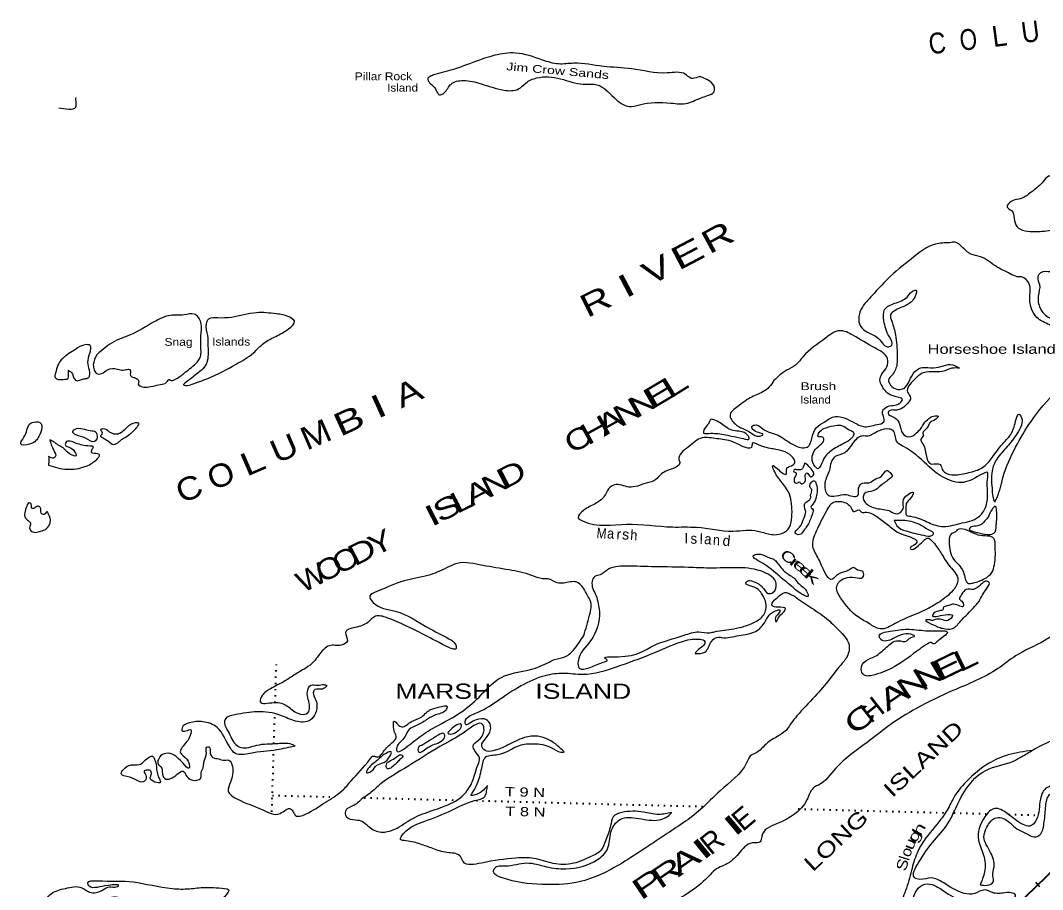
# Model space of a CAD drawing. Header units: feet. Extents: x -762378 to -505285, y -497909 to -353855.
# Drawn here: x -666523 to -646937, y -463376 to -446726 of the extents above; entities that cross this region are included whole.
import ezdxf
from ezdxf.enums import TextEntityAlignment as Align

# ---------------------------------------------------------------- set-up
doc = ezdxf.new("R2010")
doc.units = ezdxf.units.FT
doc.header["$LTSCALE"] = 80
doc.linetypes.add('DOTTED', pattern=[1.5, 0.3, -1.2])
for name, color, linetype, lineweight in [('34', 7, 'Continuous', 25), ('39', 7, 'Continuous', 13), ('6', 7, 'DOTTED', 25)]:
    doc.layers.add(name, color=color, linetype=linetype, lineweight=lineweight)
doc.layers.add('41', color=7, linetype='Continuous')
doc.layers.add('42', color=7, linetype='Continuous')

msp = doc.modelspace()

# ---------------------------------------------------------------- linework, layer by layer
at = {"layer": '34'}
msp.add_line((-646987.45, -463322.86), (-647064.32, -463243.32), dxfattribs=at)
msp.add_lwpolyline([(-655517.34, -471490.66), (-638405.65, -454953.03)], dxfattribs=at)
at = {"layer": '34', "lineweight": 13}
msp.add_lwpolyline([(-655516.59, -471491.47), (-638404.91, -454953.84)], dxfattribs=at)
at = {"layer": '39'}
for points in [[(-658584.78, -447761.19), (-658204.03, -447658.82), (-657430.88, -447394.09), (-657033.59, -447350.47), (-656520.38, -447484.87), (-656210.69, -447559.53), (-655922.81, -447547.15), (-655353.33, -447606.67), (-654813.6, -447651.31), (-654128.05, -447732.04), (-653782.87, -447757.38), (-653692.14, -447824.15), (-653636.26, -447839.73), (-653514.73, -447806.8), (-653397.09, -447844.14), (-653260.84, -447938.26), (-653230.79, -448093.87), (-653359.41, -448166.82), (-653593, -448255.04), (-653735.21, -448309.53), (-654060.94, -448308.83), (-654661.02, -448340.97), (-654860.96, -448373.8), (-655147.99, -448203.25), (-655475.3, -447959.24), (-655738.37, -447946.15), (-656174.07, -447846), (-656634.05, -447827.62), (-656837.71, -447924.69), (-656981.52, -448039.44), (-657259.56, -448060.13), (-657696.73, -447939.83), (-658038.89, -447876.36), (-658271.95, -447944.5), (-658409.27, -448117.73), (-658492.66, -448153.69), (-658554.67, -448065.58), (-658626.56, -447971.17), (-658699.04, -447898.85), (-658709.12, -447824.2), (-658672.25, -447799.05), (-658584.78, -447761.19)], [(-665788.63, -448398.78), (-665590.44, -448422.6), (-665460.09, -448388.65), (-665456.12, -448304.53), (-665457.73, -448202.12)], [(-645671.98, -448756.45), (-646022.02, -449005.49), (-646397.95, -449340.91), (-646585.43, -449604.98), (-646713.17, -449711.32), (-646821.84, -449712.18), (-646923.01, -449809.74), (-647126.88, -449994.76), (-647344.82, -450136.95), (-647536.61, -450194.08), (-647616.08, -450300.7), (-647532.8, -450368.89), (-647483.59, -450519.77), (-647428.46, -450672.94), (-647070.95, -450770.22), (-646739.21, -450731.79), (-646484.46, -450619.45), (-646257.99, -450339.16), (-646083.71, -450227.01), (-645847, -450155.96), (-645695.04, -450133.07), (-645569.16, -450151.1), (-645510.55, -450188.01)], [(-648718.61, -450984.97), (-648989.46, -451012.24), (-649457.55, -451297.1), (-649901.8, -451673.43), (-650196.3, -451988.63), (-650410.17, -452257.47), (-650455.73, -452498.19), (-650370.3, -452648.78), (-650082.62, -452819.03), (-649884.97, -452978.97), (-649827.26, -452949.59), (-649871.98, -452788.89), (-649976.13, -452480.84), (-649964, -452266.64), (-649769.18, -452145.42), (-649534.21, -452026.12), (-649438.69, -451920.26), (-649363.01, -451893.75), (-649380.82, -452015.35), (-649535.09, -452172.61), (-649749.14, -452274.84), (-649849.83, -452362.39), (-649827.59, -452487.9), (-649755.49, -452750.27), (-649721.74, -453143.3), (-649727.58, -453309.62), (-649815.6, -453512.19), (-649888.95, -453617.1), (-649849.23, -453713.33), (-649730.1, -453789.24), (-649621.34, -453786.39), (-649418.57, -453496.94), (-649241.82, -453374.87), (-649026.95, -453383.07), (-648655.95, -453322.42), (-648530.32, -453388.61)], [(-648530.32, -453388.61), (-648673.21, -453389.85), (-648826.68, -453444.78), (-649004.36, -453458.41), (-649216.34, -453474.43), (-649402.07, -453616.15), (-649523.53, -453845.23), (-649466.41, -453956.34), (-649525.71, -454061.91), (-649624.59, -454153.56), (-649765.17, -454191.04), (-649864.18, -454200.39), (-649898.47, -454244.93), (-649775.89, -454333.05), (-649679.2, -454458.08), (-649617.36, -454639.67), (-649503.78, -454705.29), (-649351.18, -454626.23), (-649266.55, -454537.92), (-649214.21, -454452.08), (-649115.05, -454354.43), (-649026.29, -454306.46), (-648935.77, -454306.74), (-649009.71, -454381.51), (-649092.46, -454429.77), (-649129.8, -454496.24), (-649204.4, -454585.03), (-649232.48, -454625.85), (-649220.98, -454680.59), (-649270.26, -454744.49), (-649230.36, -454836.72), (-649063.57, -455224.02), (-648897.07, -455233.94), (-648859.26, -455328.08), (-648646.84, -455430.51), (-648353.15, -455388.26), (-648089.11, -455292.42), (-647898.73, -455094.72), (-647701.49, -454837.13), (-647530.8, -454630.46), (-647441.67, -454361.7), (-647386.95, -454267.96), (-647354.53, -454305.63), (-647428.81, -454643.34), (-647615.44, -454889.39), (-647816.03, -455132.77), (-647904.9, -455353.37), (-647902.61, -455730.85), (-647880.06, -455892.5), (-647856.33, -455943.81), (-647815.07, -455879.53), (-647690.85, -455463.91), (-647453.05, -454901.12), (-647158.16, -454407.3), (-646662.21, -453830.69), (-645957.63, -453223.86), (-645701.8, -452790.4), (-645701.87, -452280.55), (-645863.5, -452082.17), (-646189.39, -451783.65), (-646468.31, -451555.61), (-646773.59, -451545.12), (-646975.63, -451563.62), (-647027.4, -451637.43), (-646996.26, -451787.45), (-647020.61, -452005.09), (-646983.22, -452235.7), (-646803.05, -452424.92), (-646535.13, -452459.73), (-646378.57, -452467.17), (-646335.99, -452545.48), (-646374.28, -452631.98), (-646409.1, -452560.07), (-646566.02, -452602.79), (-646803.36, -452559.39), (-647048.02, -452415.28), (-647183.93, -452055.54), (-647194.78, -451774), (-647341.27, -451638.57), (-647421.56, -451634.76), (-647555.78, -451580.2), (-647840.4, -451430.18), (-648125.79, -451254.02), (-648312.38, -451200.99), (-648482.87, -451062.41), (-648613.57, -450975.91), (-648718.61, -450984.97)], [(-665127.62, -453320.31), (-665060.43, -453132.81), (-664965.95, -453048.98), (-664807.25, -452926.05), (-664433.15, -452757.15), (-663947.94, -452493.17), (-663648.75, -452376.92), (-663382.76, -452367.48), (-663190.94, -452352.51), (-663063.64, -452511.12), (-663063.13, -452756.03), (-663066.57, -452956.6), (-663081.55, -453188.73), (-663161.02, -453295.35), (-663393.46, -453489.05), (-663590.76, -453620.18), (-663625.26, -453626.57), (-663664.36, -453602.63), (-663721.3, -453658.14), (-663835.97, -453700.86), (-664134.15, -453752.93), (-664233.56, -453728.13), (-664268.09, -453692.36), (-664255.59, -453640.77), (-664293.47, -453590.79), (-664356.56, -453563.71), (-664413.26, -453528.9), (-664422.2, -453420.08), (-664498.38, -453414.45), (-664555.24, -453425.8), (-664660.87, -453404.72), (-664854.6, -453417.59), (-664968.68, -453490.45), (-665063.21, -453489.97), (-665112.18, -453419.4), (-665127.62, -453320.31)], [(-662932.77, -452934.86), (-662938.78, -452763.95), (-662966.42, -452539.83), (-662920.02, -452451.7), (-662737.67, -452424.24), (-662479.71, -452414.42), (-661998.71, -452324.88), (-661623.55, -452346.73), (-661363.07, -452411.3), (-661274.24, -452489.79), (-661383.69, -452635.13), (-661629.83, -452777.99), (-661857.24, -452907.69), (-662059.2, -453094.81), (-662391.32, -453311.87), (-662931.19, -453583.28), (-663232.21, -453695.44), (-663362.09, -453719.37), (-663395.83, -453709.74), (-663353.32, -453661.58), (-663115.14, -453474.18), (-662999.55, -453369.27), (-662943.69, -453251.49), (-662925.62, -453081.73), (-662932.77, -452934.86)], [(-652084, -453623.16), (-651843.43, -453427.84), (-651671.82, -453329.61), (-651525.29, -453165.96), (-651098.23, -452812.9), (-650825.91, -452669.28), (-650570.58, -452757.69), (-650149.52, -453000.52), (-649909.8, -453206.62), (-649923.2, -453362.55), (-650014.03, -453496.74), (-650053.82, -453615.28), (-650012.86, -453727.63), (-649802.68, -453920.28), (-649620.76, -453987.14), (-649705.58, -454079.46), (-649831.54, -454105.59), (-649973.16, -454165.1), (-650006.86, -454239.77), (-649984.17, -454313.11), (-649980.96, -454415.64), (-650106.14, -454467.9), (-650371.45, -454505.47), (-650541.04, -454433.18), (-650720.1, -454348.39), (-650909.65, -454315.29), (-651111.46, -454414.09), (-651273.98, -454532.83), (-651350.64, -454707.83), (-651448.22, -454899.91), (-651577.25, -454905.82), (-651793.79, -454805.2), (-651873.72, -454751.21), (-652004.79, -454672.72), (-652298.76, -454550.35), (-652424.01, -454476.15), (-652507.91, -454506.29), (-652465.24, -454582.59), (-652296.03, -454662.89), (-652355.75, -454692.17), (-652531.46, -454621.59), (-652829.46, -454456.88), (-652925.8, -454281.68), (-652779.45, -454122.03), (-652538.2, -453954.85), (-652299.6, -453843.75), (-652174.35, -453747.33), (-652084, -453623.16)], [(-665603.45, -453428.16), (-665602.44, -453534.6), (-665613.12, -453590.29), (-665673.9, -453599.45), (-665796.81, -453603.64), (-665857.43, -453566.64), (-665849.44, -453482.71), (-665806.03, -453330.21), (-665711.38, -453200.22), (-665469.94, -453029.04), (-665282.65, -452939.58), (-665186.69, -452952.17), (-665195.78, -453102.29), (-665228.19, -453277.39), (-665201.07, -453427.22), (-665213.61, -453565.12), (-665295.32, -453591.35), (-665364.51, -453608.13), (-665447.84, -453626.25), (-665506.95, -453557.2), (-665526.09, -453494.06), (-665603.45, -453428.16)], [(-653090.77, -454452.49), (-652863.52, -454581.72), (-652595.95, -454666.7), (-652557.2, -454740.81), (-652675.72, -454737.18), (-652894.72, -454688.63), (-653192.09, -454638.37), (-653330.87, -454637.79), (-653431.13, -454631.02), (-653376.53, -454497.12), (-653324.95, -454427.31), (-653294.11, -454370.56), (-653202.44, -454388.97), (-653090.77, -454452.49)], [(-666170.48, -454697.49), (-666111.27, -454524.94), (-666123.22, -454452.48), (-666268.93, -454422.16), (-666360.78, -454473.56), (-666406.79, -454606.43), (-666479.12, -454746.55), (-666517.84, -454835.56), (-666347.36, -454842.56), (-666224.96, -454776.03), (-666170.48, -454697.49)], [(-665326.37, -454547.35), (-665485.98, -454561.84), (-665519.98, -454600.37), (-665462.7, -454665.32), (-665274.47, -454726.46), (-665104.59, -454792.74), (-665068.96, -454762.32), (-665056.39, -454666.57), (-665081.85, -454609.15), (-665185.18, -454582.16), (-665326.37, -454547.35)], [(-664592.22, -454762.9), (-664344, -454575.98), (-664266.75, -454431.11), (-664314.92, -454428.82), (-664477.94, -454515.41), (-664652.97, -454643.59), (-664820.15, -454605.53), (-664942.05, -454545.54), (-664979.12, -454563.85), (-664957.21, -454611.06), (-664957.09, -454651.21), (-664976.01, -454668.38), (-664854.57, -454780.54), (-664739.45, -454856.27), (-664634.25, -454801.05), (-664592.22, -454762.9)], [(-650675.27, -454549.24), (-650808.83, -454480.67), (-650934.03, -454490.77), (-651127.74, -454545.8), (-651215.73, -454619.9), (-651235.47, -454697.25), (-651171.34, -454702.3), (-651126.87, -454740.55), (-651177.86, -454840.49), (-651291.45, -454945.5), (-651349.78, -455073.2), (-651317.3, -455237.33), (-651234.39, -455313.54), (-651187.3, -455253.55), (-651113.5, -455096.47), (-650934.85, -454934.34), (-650697.41, -454805.12), (-650575.79, -454700.5), (-650557.86, -454619.05), (-650612.46, -454582.34), (-650675.27, -454549.24)], [(-651022.76, -455347.68), (-650909.64, -455082.08), (-650727.12, -455008.45), (-650668.09, -454951.04), (-650577.92, -454830.87), (-650394.1, -454687.06), (-650283.61, -454690.3), (-650195.41, -454654.35), (-650065.46, -454586.26), (-649874.89, -454555.17), (-649801.76, -454582.73), (-649733.03, -454788.73), (-649630.43, -454873.9), (-649467.99, -454969.95), (-649299.14, -455100.42), (-648900.88, -455442.52), (-648498.9, -455578.05), (-648125.93, -455433.19), (-647987.18, -455391.61), (-647989.04, -455473.82), (-647990.5, -455802.94), (-648030.61, -456055.96), (-648161.84, -456236.4), (-648523.92, -456363.72), (-648876.58, -456419.22), (-649152.08, -456331.85), (-649468.88, -456224.46), (-649550.13, -456198.52), (-649555.44, -456097.9), (-649547.95, -455981.83), (-649458.36, -455873.68), (-649415.02, -455765.34), (-649515.55, -455806.73), (-649610.39, -455940.73), (-649611.08, -456083.21), (-649740.25, -456177.44), (-649854.68, -456129.84), (-650119.56, -456073.09), (-650337.44, -455958.36), (-650371.89, -455878.43), (-650353.77, -455792.98), (-650182.14, -455736.91), (-650034.43, -455633.53), (-649853, -455497.63), (-649821, -455459), (-649859.75, -455384.9), (-649922.37, -455347.8), (-650022.19, -455459.48), (-650132.95, -455504.39), (-650259.35, -455582.69), (-650384.46, -455590.79), (-650461.35, -455685.5), (-650480.39, -455833.13), (-650575.3, -455840.66), (-650702.63, -455810.52), (-651054.83, -455813.86), (-651104.49, -455715.15), (-651072.5, -455463.75), (-651022.76, -455347.68)], [(-665987.66, -455246.87), (-665622.55, -455324.14), (-665286.23, -455273.89), (-665060.36, -455134.08), (-665010.03, -455048.15), (-665043.21, -455026.5), (-665156.96, -455007.04), (-665147.72, -454939.23), (-665125.47, -454894.12), (-665187.13, -454879.15), (-665466.06, -454821.73), (-665652.63, -454810.85), (-665662.65, -454852.53), (-665562.93, -454913.47), (-665467.1, -455014.38), (-665455.13, -455059.11), (-665580.45, -455029.06), (-665705.72, -454912.71), (-665797.79, -454860.16), (-665889.39, -454797.59), (-665961.95, -454758.01)], [(-665961.84, -454758.07), (-665885.1, -454962.39), (-665854.73, -455086.28), (-665886.07, -455110.89), (-665985.17, -455077.59)], [(-652097.66, -454935.28), (-651742.23, -455076.62), (-651683.48, -455195.84), (-651750.83, -455258.88), (-651822.78, -455291.59), (-651845.12, -455338.7), (-651851.01, -455420.72), (-651912.38, -455399.74), (-652020.91, -455312.28), (-652108.68, -455253.91), (-652084.64, -455341.37), (-651965.07, -455535.74), (-651808.59, -455757.95), (-651737.95, -456136.67), (-651843.76, -456502.99), (-652036.31, -456576.14), (-652281.97, -456538.37), (-652511.09, -456491.35), (-652613.74, -456492.49), (-652867.97, -456508.51), (-653568.6, -456435.06), (-654024.99, -456429.42), (-654909.59, -456375.33), (-655751.58, -456313.23), (-655833.23, -456253.14), (-655734, -456111.33), (-655508.69, -455983.53), (-655335, -455841.24), (-655251.83, -455698.67), (-655137.55, -455621.8), (-654863.99, -455664.91), (-654532.65, -455592.34), (-654346.22, -455520.91), (-654265.69, -455434.41), (-654016.3, -455307.76), (-653888.66, -455203.43), (-653903.7, -455138.48), (-653727.38, -454897.96), (-653461.67, -454723.91), (-653180.76, -454739.27), (-652858.05, -454806.8), (-652505.04, -454871.75), (-652501.15, -454831.79), (-652381.47, -454853.54), (-652097.66, -454935.28)], [(-665985.17, -455077.59), (-665978.11, -455131.48), (-665978.11, -455187.32), (-665987.66, -455246.87)], [(-651667.64, -455329.07), (-651589.55, -455336.8), (-651540.05, -455311.05), (-651490.98, -455209), (-651415.44, -455270.81), (-651333.15, -455445.34), (-651386.57, -455468.89), (-651451.5, -455395.55), (-651480.83, -455420.25), (-651477.44, -455518.77), (-651514.96, -455589.25), (-651571.64, -455596.59), (-651586.47, -455569.79), (-651653.84, -455590.68), (-651689.12, -455570.93), (-651689.35, -455490.63), (-651660.14, -455425.78), (-651666.46, -455389.35), (-651703.84, -455371.51), (-651706.34, -455339.28), (-651667.64, -455329.07)], [(-651567.22, -456568.33), (-651438.18, -456391.8), (-651347.68, -456179.31), (-651347.07, -456080.99), (-651374.32, -456061.62), (-651338.99, -455995.06), (-651273.88, -455851.62), (-651272.47, -455608.8), (-651315.71, -455544.52), (-651380.29, -455591.63), (-651392.1, -455671.37), (-651359.87, -455713.04), (-651380.75, -455814.42), (-651381.68, -455876.6), (-651491.15, -455979.79), (-651495.31, -456067.92), (-651476.36, -456135.06), (-651523.97, -456291.37), (-651593.19, -456436.62), (-651676.86, -456547.06), (-651619.97, -456577.86), (-651567.22, -456568.33)], [(-648867.7, -456955.59), (-649010.79, -456748.06), (-649156.79, -456644.77), (-649232.17, -456707.42), (-649351.88, -456814.14), (-649462.34, -456853.05), (-649471.72, -456838.55), (-649408.76, -456783.34), (-649346.39, -456697.98), (-649394.68, -456655.54), (-649702.89, -456536.51), (-649908.84, -456382.19), (-650112.88, -456229.98), (-650334.38, -456149.19), (-650406.64, -456145.76), (-650454.93, -456103.32), (-650561, -456134.41), (-650604.05, -456066.12), (-650791.44, -455944.81), (-650936.72, -455953.96), (-651075.51, -456124), (-651268.47, -456504.24), (-651336.85, -456802.09), (-651229.49, -457042.04), (-651171.03, -457167.27), (-651090.27, -457331.69), (-650992.54, -457434.69), (-650869.77, -457348.19), (-650689.26, -457274.47), (-650612.82, -457231.94), (-650569.44, -457207.91), (-650483.1, -457254.16), (-650376.13, -457289.36), (-650383.06, -457393.41), (-650528.05, -457396.55), (-650721.78, -457409.42), (-650844.36, -457491.92), (-650885.6, -457598.35), (-650805.98, -457786.81), (-650473.28, -458153.9), (-650256.06, -458282.65), (-650051.56, -458382.7), (-649759.05, -458280.18), (-649573.58, -458186.62), (-649191.64, -458022.12), (-648908.43, -457860.94), (-648652.68, -457642.26), (-648558.45, -457435.98), (-648707.87, -457192.01), (-648867.7, -456955.59)], [(-666019.51, -456135.31), (-666085.24, -456192.43), (-666124.67, -456167.23), (-666141.54, -456056.56), (-666193.01, -456031.01), (-666256.31, -456067.22), (-666306.75, -456075.76), (-666316.42, -455993.34), (-666353.72, -455964.2), (-666399.89, -456032.96), (-666428.39, -456254.49), (-666365.87, -456314.42), (-666327.02, -456359.63), (-666347.57, -456445.17), (-666307.46, -456516.46), (-666136.64, -456511.44), (-666029.35, -456471.32)], [(-666019.51, -456135.31), (-665990.68, -456175.69), (-665957.19, -456337.63), (-665985.09, -456413.01), (-666034.7, -456473.32)], [(-647974.51, -456231.26), (-647905.57, -456092.02), (-647838.51, -456034.99), (-647818.2, -456116.24), (-647823.32, -456395.01), (-647870.93, -456551.33), (-648042.68, -456567.25), (-648245.71, -456521.47), (-648343.7, -456466.63), (-648316.1, -456435.82), (-648176.09, -456410.36), (-648040.8, -456314.42), (-647974.51, -456231.26)], [(-649778.42, -456304.09), (-649455.54, -456325.46), (-649283.66, -456391.84), (-649095.6, -456499.13), (-649025.89, -456556.64), (-649049.39, -456585.64), (-649220.57, -456589.54), (-649552.56, -456505.52), (-649729.04, -456408.81), (-649778.42, -456304.09)], [(-647847.6, -456777.82), (-647862.17, -456664.15), (-647900.62, -456626.19), (-648090.54, -456601.1), (-648418.82, -456481.12), (-648576.04, -456487.7), (-648603.74, -456520.51), (-648679.9, -456557.03), (-648725.22, -456707.43), (-648642.66, -457046.57), (-648455.11, -457292.35), (-648354.73, -457509.89), (-648271.96, -457503.79), (-648046.64, -457418.15), (-647910.4, -457302.18), (-647861.06, -457151.97), (-647842.05, -456962.19), (-647847.65, -456777.45)], [(-655658.13, -457742.84), (-655733.9, -457600.74), (-655875.23, -457483.62), (-656111.58, -457504.5), (-656240.04, -457498.4), (-656407.53, -457424.2), (-656518.02, -457420.95), (-656726.32, -457358.86), (-657159.82, -457251.94), (-657664.71, -457165.72), (-658153.8, -457128.42), (-658361.07, -457214.92), (-658713.87, -457358.73), (-659167.34, -457461.63), (-659693.96, -457665.42), (-659826.77, -457751.45), (-659768.03, -457870.66), (-659339.56, -458041.58), (-658671.67, -458382.44), (-658265.54, -458600.47), (-658181.1, -458686.78), (-658176.29, -458755.26), (-658357.52, -458716.54), (-658823.11, -458479.62), (-659502.45, -458168.32), (-659718.38, -458139.99), (-659868.76, -458257.29), (-660110.81, -458356.19), (-660292.36, -458451.94), (-660257.58, -458610.16), (-660374.24, -458694.94), (-660602, -458704.19), (-660711.97, -458775.24), (-660902.05, -459009.09), (-661054.72, -459132.3), (-661176.83, -459204.78), (-661456.69, -459380.17), (-661731.31, -459529.7), (-661890.38, -459660.65), (-661927.88, -459773.28), (-661665.32, -459793.79), (-661408.94, -459860.17), (-661208.25, -459998.18), (-661012.61, -459987.4), (-660981.32, -459878.49), (-661023.9, -459587.42), (-660955.44, -459458.19), (-660830.8, -459460.1), (-660707.51, -459447.89), (-660652.08, -459466.6)], [(-652169.9, -457019.42), (-652341.78, -456953.04), (-652446.72, -456960.1), (-652475.67, -456976.79), (-652360.35, -457090.66), (-651973.49, -457376.02), (-651718.09, -457590.9), (-651490.15, -457748.26), (-651436.52, -457762.86), (-651445.07, -457688.18), (-651604.1, -457520.04), (-651686.06, -457423.81), (-651865.14, -457296.86), (-652019.5, -457114.89), (-652086.82, -457049.47), (-652169.9, -457019.42)], [(-655490.19, -457746.74), (-655566.8, -457470.18), (-655514.19, -457378.34), (-655416.14, -457346.87), (-655272.73, -457249.31), (-654931.55, -457181.22), (-654362.75, -457192.2), (-653721.61, -457204.61), (-653327.92, -457217.3), (-652756.27, -457210.35), (-652277.47, -457295.33), (-652040.51, -457517.36), (-652102.65, -457683.02), (-652194.11, -457702.76), (-652307.05, -457580.97), (-652494.92, -457469.66), (-652580.94, -457459.55), (-652620.88, -457495.79), (-652466.09, -457583.44), (-652309.75, -457723.36), (-652237.21, -457891.4), (-652279.73, -458110.18), (-652459.63, -458256.19), (-652851.63, -458378.07), (-653222.54, -458436.72), (-653311.89, -458454.55), (-653524.46, -458440.43), (-653805.05, -458503.37), (-654383.58, -458698.68), (-655071.73, -458914.87), (-655318.88, -458951.3), (-655279.96, -458979.24), (-655358.41, -459021.68), (-655626.93, -459127.35), (-655816.36, -459134.4), (-655836.5, -459006.99), (-655598.52, -458610.82), (-655428.97, -458044.79), (-655490.19, -457746.74)], [(-644810.74, -457608.1), (-644997.8, -457565.08), (-645297.51, -457436.42), (-645399, -457455.68), (-645409.09, -457541.51), (-645327.65, -457563.45), (-645293.79, -457613.24), (-645187.67, -457666.46), (-645289.61, -457737.89), (-645428.43, -457653), (-645487.25, -457577.95), (-645552.15, -457588.91), (-645574.49, -457636.02), (-645528.58, -457686.38), (-645644.98, -457723), (-645809.24, -457793.48), (-646073.56, -457895.33), (-646250.11, -458055.55), (-646459.31, -458268.42), (-646689.84, -458464.21), (-646903.86, -458608.6), (-647452.72, -458899.66), (-647792.08, -459142.47), (-648656.95, -459565.04), (-649346.75, -459901.59), (-649900.35, -460250.64), (-650301.24, -460560.78), (-650895.58, -461048.4), (-651230.8, -461373.71), (-651304.95, -461410.33), (-651453.45, -461658.2), (-652032.32, -462116.45), (-652319.03, -462351.72), (-652346.31, -462460.83), (-652492.15, -462482), (-652763.58, -462691.9), (-653006.53, -462895.13), (-653146.23, -462956.74), (-653398.44, -463185.63), (-653747.17, -463456.09), (-654162.69, -463735.43), (-654537.41, -464002.65), (-654785.72, -464191.58), (-654789.88, -464279.7), (-654834.78, -464335.78), (-654856.62, -464415.03), (-654976.75, -464445.45), (-655081.76, -464496.67), (-655048.75, -464564.48), (-655155.83, -464701.9), (-655281.03, -464712.01), (-655398.99, -464866.99), (-655539.78, -465036.94), (-655745.73, -465266.01), (-655792.26, -465484.6), (-655695.62, -465695.95), (-655474.83, -465706.44), (-655030.83, -465591.05), (-654786.02, -465476.23), (-654402.33, -465359.98), (-654271.18, -465394.31), (-653991.42, -465391.55), (-653543.77, -465326.52), (-653087.85, -465171.55), (-652888.73, -465044.52), (-652677.56, -464918.06), (-652546.01, -464986.54), (-652361.61, -465043.48), (-652235.3, -464967.18), (-651930.66, -464650.46), (-651525.42, -464248.19), (-651283.99, -464077.01), (-651165.74, -463916.02), (-651088.97, -463781.17), (-650987.61, -463679.6)], [(-648153.84, -457856.67), (-648007.35, -457608.7), (-647963.54, -457490.35), (-647988.88, -457473.09), (-648158.29, -457567.41), (-648259.57, -457624.82), (-648402.56, -457628.06), (-648489.58, -457724.28), (-648527.96, -457812.79), (-648470.2, -457867.72), (-648458.02, -457950.6), (-648547.87, -457936.29), (-648665.25, -457908.63), (-648732.91, -457935.53), (-648841.84, -457984.55), (-648840.78, -458004.67), (-648890.37, -458032.42), (-649021.38, -458080.39), (-649045.26, -458117.39), (-648803.55, -458110.82), (-648665.62, -458129.42), (-648754.46, -458221.55), (-648876.23, -458201.71), (-648970.57, -458197.22), (-649046.07, -458219.73), (-649117.85, -458206.28), (-649174.43, -458211.62), (-649063.43, -458289.16), (-648852.06, -458371.47), (-648663.1, -458374.43), (-648503.37, -458229.47), (-648291.87, -458010.69), (-648155.75, -457854.57)], [(-653596.32, -458854.53), (-653405.85, -458825.45), (-653279.5, -458620.69), (-653144.87, -458538.76), (-653082.93, -458547.73), (-652757.22, -458509.02), (-652435.64, -458429.96), (-652249.55, -458238.08), (-652145.83, -458086.44), (-652055.06, -458038.56), (-651971.73, -458020.44), (-651995.11, -458089.59), (-652055.28, -458171.03), (-652044.92, -458249.81), (-652018.65, -458204.89), (-651956.1, -458115.53), (-651859.82, -457993.65), (-652007.31, -457964.56), (-652122.21, -457926.98), (-652118.41, -457889.02), (-652022.98, -457785.16), (-651958.02, -457730.04), (-651849.27, -457685.03), (-651768.11, -457718.94), (-651697.68, -457751.6)], [(-651699.47, -457750.36), (-651397.52, -457959.42), (-651078.18, -458183.35), (-650837.49, -458411.58), (-650650.59, -458671.38), (-650681.92, -458908.76), (-650810.76, -459081.28), (-651020.52, -459348.31), (-651299.44, -459674.29), (-651645.05, -460049.28), (-651754.32, -460190.62), (-651821.46, -460291.81), (-651963.9, -460411.5), (-652206.5, -460564.56), (-652447.44, -460767.89), (-652509.07, -460795.07), (-652602.29, -460937.17), (-653116.89, -461482.78), (-653489.84, -461840.42), (-654176.98, -462333.66), (-655050.66, -462900.34), (-655871.41, -463240.71), (-656528.97, -463277.7), (-657313.16, -463142.07), (-657456.97, -463034.87), (-657435.5, -462963.62), (-657236.43, -462922.9), (-656819.35, -462866.45), (-656440.54, -462938.66), (-656074.26, -462978.15), (-655462.27, -462798.48), (-655273.71, -462596.68), (-655208.21, -462274.61), (-655031.8, -462032.08), (-654674.83, -462012.92), (-654281.79, -462039.63), (-654050.18, -461906.12), (-654045.88, -461900.3)], [(-655728.46, -458508.29), (-655615.5, -458118.23), (-655604.27, -457837.74), (-655658.13, -457742.84)], [(-648886.45, -458418.01), (-649172.03, -458416.48), (-649532.86, -458389.29), (-649854.55, -458428.19), (-650066.3, -458524.52), (-650033.11, -458588.32), (-649802.87, -458569.15), (-649595.51, -458480.65), (-649415.33, -458499.25), (-649389.9, -458514.51), (-649492.81, -458563.82), (-649539.34, -458611.79), (-649702.11, -458608.07), (-649929.33, -458733.76), (-650036.42, -458829.04), (-650142.67, -458906.29), (-650325.75, -458991.93), (-650413.98, -459156.34), (-650360.59, -459261.25), (-650149.37, -459261.26), (-649780.13, -459110.2), (-649291.23, -458768.11), (-649110.74, -458652.24), (-649068.02, -458642.22), (-649033.03, -458667.97), (-648960.79, -458629.25), (-648837.45, -458530.74), (-648762.57, -458435.94), (-648810.08, -458419.63), (-648886.45, -458418.01)], [(-661260.02, -460626), (-661611.52, -460699.62), (-662123.69, -460767.62), (-662401.34, -460768.47), (-662506.73, -460657.07), (-662754, -460269.96), (-663030.46, -460160.47), (-663282.88, -460180.58), (-663426.29, -460278.15), (-663428.75, -460330.22), (-663352.66, -460337.85), (-663257, -460314.29), (-663268.13, -460422.16), (-663370.41, -460585.91), (-663454.91, -460756.53), (-663401.35, -460815.28), (-663291.74, -460965.01), (-663289.6, -461047.41), (-663413.71, -460949.18), (-663735.04, -460767.3), (-663835.95, -460816.7), (-663872.37, -460991.61), (-663831.64, -461023.66), (-663799.74, -461157.65), (-663736.13, -461259.03), (-663657.37, -461252.74), (-663510.14, -461159.37), (-663405.03, -461106.16), (-663350.32, -461183.03), (-663242.07, -461276.5), (-663067.38, -461240.64), (-663053.2, -461110.84), (-663037.83, -461083.47), (-662999.59, -460912.66), (-662960, -460755.96), (-662948.97, -460650.1), (-662910.46, -460643.9), (-662884.01, -460765.6), (-662805.97, -460859.64), (-662751.87, -460864.21), (-662638.79, -460897.69), (-662530.12, -460896.84), (-662461.43, -461018.53), (-662497.6, -461315.9), (-662540.13, -461492.52), (-662374.13, -461640.92), (-661879.03, -461849.13), (-661546.28, -461917.14), (-661344.94, -461828.35), (-661293.59, -461891.01), (-661250.45, -461957.29), (-661062.17, -461932.12), (-660683.32, -461705.24), (-660363.15, -461485.6), (-660187.19, -461295.24), (-659819.15, -460871.14), (-659756.28, -460817.92), (-659692.72, -460834.99), (-659549.99, -460709.3), (-659381.19, -460542.69), (-659321.89, -460437.11), (-659341.6, -460385.99), (-659374.25, -460268.02), (-659360.55, -460148.23), (-659291.22, -460213.75), (-659216.84, -460257.43), (-659031.09, -460157.87), (-658856.41, -460079.86), (-658676.51, -459933.85), (-658509.09, -459881.59), (-658341.73, -459873.48), (-658370.95, -459938.34), (-658570.37, -460029.22), (-658721.06, -460110.38), (-658923.72, -460227.21), (-659074.4, -460308.36), (-659174.96, -460478.22), (-659311.84, -460650.36), (-659316.3, -460702.34), (-658990.75, -460539.16), (-658567.1, -460258.21), (-658060.3, -459963.14), (-657693.26, -459645.37), (-657467.33, -459419.25), (-657305.29, -459310.53), (-656799.84, -459171.96), (-656427.35, -459037.11), (-656287.27, -458967.5), (-656077.41, -458911.23), (-655903.53, -458764.93), (-655728.46, -458508.29)], [(-656103.32, -460738.64), (-656230.5, -460620.18), (-656608.23, -460439.64), (-656866.94, -460465.48), (-657191.74, -460612.63), (-657464.18, -460716.11), (-657620.83, -460710.67), (-657683.01, -460621.4), (-657612.25, -460486.26), (-657515.52, -460312.21), (-657524.47, -460203.39), (-657593.13, -460123.85), (-657790.4, -460126.51), (-657909.94, -460187.07), (-657987.82, -460217.49), (-657999.22, -460160.75), (-657812.83, -460005.01), (-657403.49, -459771.55), (-656928.53, -459468.95), (-656460.58, -459272.39), (-656122.55, -459228.24), (-655743.47, -459252.28), (-655098.96, -459108.29), (-654437.59, -458862.72), (-653857.17, -458627.35), (-653498.97, -458582.15), (-653408.24, -458620.59), (-653432.1, -458699.75), (-653523.91, -458769.65), (-653596.32, -458854.53)], [(-644058.3, -459183.45), (-644218.62, -459298.28), (-644516.3, -459382.48), (-644922.33, -459545.85), (-645094.65, -459744.41), (-645256.3, -460057.89), (-645422.04, -460244.72), (-645774.58, -460340.37), (-646588.84, -460458.23), (-647131.79, -460709.43)], [(-660652.07, -459466.59), (-660737.86, -459536.78), (-660883.14, -459545.93), (-660912.07, -459604.78), (-660862.48, -459747.64), (-660870.29, -459998.18), (-660969.05, -460129.98), (-661249.66, -460150.77), (-661536.07, -460038.8), (-661987.52, -459971.17), (-662414.72, -460029.15), (-662601.91, -460116.6), (-662613.16, -460184.32), (-662542.35, -460346.26), (-662393.31, -460598.23), (-662291.39, -460655.26), (-661995.6, -460611.11), (-661589.6, -460576.21), (-661328.66, -460588.62), (-661258.01, -460626.1)], [(-659826.45, -461537.21), (-659612.26, -461346.66), (-659099.85, -461017.73), (-658486.33, -460635.4), (-657964.73, -460324.98), (-657665.73, -460212.73), (-657641.12, -460288.17), (-657740.03, -460508.29), (-657850.36, -460629.5), (-657814.28, -460717.53), (-657728.29, -460856.11), (-657775.21, -461040.55), (-657888.98, -461362.33), (-658058.42, -461585.12), (-658434.32, -461792.07), (-659053.54, -462039.64), (-659396.94, -462240.1), (-659641.8, -462270.62), (-659867.71, -462155.5), (-659974.23, -462068.14), (-660099.64, -462040.1), (-660279.65, -461975.34), (-660297, -461874.15), (-660134.86, -461763.42), (-659957.16, -461621.32), (-659826.45, -461537.21)], [(-658307.37, -460338.8), (-658189.96, -460238), (-658078.05, -460211.2), (-658076.59, -460265.46), (-658140.3, -460336.71), (-658287.94, -460395.93), (-658331.34, -460377.81), (-658307.37, -460338.8)], [(-658829.37, -460615.08), (-658516.27, -460417.19), (-658410.29, -460388.11), (-658390.76, -460443.23), (-658463.54, -460536.12), (-658731.1, -460663.91), (-658895.45, -460736.39), (-658905.32, -460689.76), (-658863.97, -460623.47), (-658829.37, -460615.08)], [(-657572.22, -461385.42), (-657677.87, -461492.8), (-657836.31, -461567.57), (-657888.78, -461571.1), (-657868.63, -461527.9), (-657771.81, -461351.84), (-657683.26, -461052.95), (-657602.52, -460833.98), (-657373.15, -460790.69), (-656960.44, -460613.59), (-656691.4, -460582.22), (-656356.84, -460654.33), (-656167.84, -460741.59), (-656103.42, -460740.64)], [(-663914.29, -461069.91), (-663951.57, -460879.45), (-663993.17, -460823.28), (-664077.07, -460853.41), (-664248.09, -460981.78), (-664399.2, -460986.64), (-664550.26, -461075.81), (-664594.19, -461154.01), (-664424.41, -461222.3), (-664144.32, -461297.84), (-664116.05, -461253.02), (-664133.69, -461157.84), (-664151.21, -461102.81), (-664114.42, -461090.51), (-664020.84, -461111.01), (-664015.74, -461173.48), (-664034.63, -461232.8), (-663946.08, -461317.3), (-663837.51, -461318.45), (-663858.76, -461257.22), (-663889.47, -461183.5), (-663914.29, -461069.91)], [(-659660.58, -460878.67), (-659477.33, -460746.87), (-659418.46, -460735.62), (-659440.4, -460816.88), (-659560.95, -460941.62), (-659694.26, -460995.5), (-659800.2, -461108.9), (-659890.12, -461138.75), (-659840.95, -461034.7), (-659746.47, -460950.87), (-659660.58, -460878.67)], [(-659258.76, -460889.74), (-659200.6, -460808.2), (-659224.21, -460797.04), (-659347.76, -460857.41), (-659513.71, -461006.09), (-659490.16, -461061.41), (-659404.26, -461031.37), (-659258.76, -460889.74)], [(-647131.79, -460709.43), (-647598.64, -460797.64), (-647962.24, -460957), (-648399.33, -461309.58), (-648658.74, -461648.52), (-648729.78, -461789.67), (-648883.92, -462029.24), (-649208.87, -462435.32), (-649343.03, -462677.85), (-649449.33, -463012.03), (-649561.92, -463394.09), (-649626.35, -463565.66), (-649675.47, -463754.01)], [(-649675.22, -463753.06), (-649450.76, -463596.08), (-649320.51, -463351.36), (-649147.56, -463267.25), (-648966.89, -463317.99), (-648742.3, -463461.15), (-648344.72, -463604.5), (-648011.95, -463544.04), (-647608.69, -463567.22), (-647523.54, -463553.2), (-647455.71, -463480.15), (-647490.52, -463450.39), (-647658.93, -463438.37), (-647898.17, -463435.03), (-648050.64, -463383.62), (-648236.89, -463451.05), (-648437.99, -463449.52), (-648842.68, -463243.6), (-649067.71, -463152.61), (-649288.39, -463182.27), (-649389.34, -463147.36), (-649307.01, -462852.19), (-649045.6, -462471.19), (-648750.93, -462109.83), (-648626.99, -461870.83), (-648399.73, -461446.05), (-648024.96, -461092.52), (-647491.44, -460913.14), (-647340.76, -460831.98), (-647121.63, -460704.73)], [(-648132.41, -463283.39), (-648050.44, -463038.38), (-648067.33, -462714.4), (-648166.4, -462426.67), (-648042.86, -461982.91), (-647850.16, -461821.45), (-647623.11, -461912.53), (-647309.5, -462130.17), (-647178.16, -462160.5), (-647053.5, -462033.95), (-646978.77, -461644.07), (-646845.36, -461417.57), (-646679.54, -461399.35), (-646397.39, -461601.45), (-646271.38, -461659.63), (-646253.93, -461588.2), (-646390.05, -461360.92), (-646405.25, -461171.52), (-646144.37, -460886.84), (-645802.48, -460718.42), (-645500.23, -460793.01), (-645287.62, -461062.05), (-645403.66, -461219.13), (-645550.26, -461256.32), (-645787.49, -461253.07), (-646014.47, -461288.45), (-646048.15, -461405.28), (-645848.02, -461384.68), (-645401.87, -461351.69), (-645340.76, -461420.84), (-645411.45, -461511.82), (-645455.23, -461501.71), (-645583.71, -461453.45), (-645875.39, -461495.79), (-646073.66, -461465.18), (-646133.38, -461350.66), (-646033.71, -461227.32), (-645759.53, -461172.1), (-645526.79, -461185.17), (-645442.62, -461106.87), (-645472.98, -460982.99), (-645700.45, -460815.6), (-645911.54, -460897.91), (-646171.61, -461080.25), (-646278.47, -461255.83), (-646139.47, -461507.32), (-646113.08, -461715.33), (-646225.32, -461834.45), (-646397.3, -461770.07), (-646646.3, -461547.47), (-646753.74, -461522.29), (-646816.51, -461573.5), (-646877.85, -461807.44), (-646910.66, -462119.02), (-646990.94, -462327.98), (-647059.16, -462366.89), (-647221.76, -462317.01), (-647427.98, -462210.85), (-647694.17, -462011.52), (-647820.34, -461999.5), (-648005.96, -462181.37), (-648061.1, -462369.44), (-647932.21, -462664.62), (-647866.79, -462940.72), (-647889.35, -463120.31), (-647880.12, -463223.12), (-647998.12, -463293.78), (-648132.41, -463283.39)], [(-654045.88, -461900.3), (-654295.04, -461936.63), (-654586.67, -461892.66), (-655001.47, -461901.04), (-655164.3, -461983.63), (-655214.58, -462153.87), (-655308.01, -462428.44), (-655387.05, -462611.36), (-655590.38, -462742.21), (-655926.46, -462872.76), (-656314.89, -462876.38), (-656682.44, -462778.62), (-657030.25, -462774.13), (-657688.45, -462867.3), (-658039.23, -462840.58), (-658065.16, -462793.18), (-658104.47, -462731.1), (-658350.91, -462667.19), (-658620.86, -462590.13), (-658856.31, -462506.67), (-659136.87, -462441.15), (-659240.2, -462414.16), (-659180.71, -462304.58), (-658773.1, -462065.01), (-658258.23, -461854.63), (-657819.14, -461672.77), (-657619.81, -461583.89), (-657589.27, -461490.99), (-657574.32, -461387.33)], [(-662560.1, -463364.38), (-662985.15, -463334.13), (-663284.11, -463360.07), (-663613.86, -463356.44), (-664362.3, -463230.54), (-665065.29, -463207.16), (-665232.15, -463247.4), (-665206.98, -463310.82), (-665055.19, -463334.1), (-664836.14, -463296.33), (-664645.27, -463301.39), (-664686.64, -463325.52), (-664815.2, -463321.42), (-664942.76, -463381.59), (-665196.31, -463425.75), (-665349.18, -463340.19), (-665659.62, -463353.54), (-665933.97, -463454.92), (-666087.73, -463686.47), (-666106.07, -463904.4), (-666043.33, -463981.65), (-665902.37, -463936.16), (-665831.97, -463851.18), (-665642.61, -463717.67), (-665510.93, -463655.68), (-665493.06, -463660.54), (-665595.07, -463776.13), (-665700.05, -463911.65), (-665594.04, -463924.72), (-665314.47, -463755.35), (-664935.97, -463578.63), (-664608.44, -463544.02), (-664551.75, -463578.83), (-664756.84, -463619.26), (-665221.55, -463789.87), (-665445.98, -463941.79), (-665534.73, -464031.92), (-665246.78, -464154), (-665105.24, -464138.65), (-664857.41, -464130.35), (-664501.8, -464054.92), (-664303.28, -464068.37), (-664187.34, -464083.92), (-663981.68, -464031.47), (-663987.37, -464109.48), (-664197.04, -464161.74), (-664368.41, -464169.66), (-664541.95, -464223.63), (-664818.76, -464206.46), (-664919.1, -464243.85), (-664879.69, -464303.93), (-664838.08, -464360.1), (-664967.96, -464384.04), (-665099.42, -464313.56), (-665185.14, -464339.59), (-665082.92, -464432.77), (-664799.46, -464564.68), (-664413.79, -464576.99), (-663896.4, -464441), (-663415, -464214.98), (-662822.3, -463677.09), (-662549.36, -463435.14), (-662531.13, -463389.84), (-662560.1, -463364.38)]]:
    msp.add_spline(points, degree=3, dxfattribs=at)
at = {"layer": '6'}
for p, q in [((-661641.29, -459798.13), (-661618.95, -459067.35)), ((-661665.18, -460579.93), (-661648.13, -460021.99)), ((-661705.04, -461884.15), (-661669.44, -460719.22)), ((-661695.48, -461571.26), (-660508.03, -461601.92)), ((-659936.08, -461616.69), (-658179.02, -461662.06)), ((-657790.96, -461672.08), (-653418.91, -461784.98)), ((-651617.99, -461831.49), (-648808.23, -461904.05)), ((-648639.08, -461908.42), (-647997.16, -461925)), ((-647586.63, -461935.6), (-647026.64, -461950.06))]:
    msp.add_line(p, q, dxfattribs=at)

# ---------------------------------------------------------------- texts
at = {"layer": '41'}
for s, height, rotation, width, p in [('U', 400, 7.52, 0.9, (-647144.45, -447140.63)), ('O', 400, 6.483, 0.8, (-648337.34, -447289.81)), ('L', 400, 7.52, 0.95, (-647739.29, -447219.16)), ('C', 400, 6.483, 0.85, (-648933.5, -447357.55)), ('R', 440, 28.709, 1.4, (-653060.6, -451071.79)), ('E', 440, 27.671, 1.55, (-653644.51, -451386.88)), ('V', 440, 27.671, 1.35, (-654229.04, -451693.38)), ('I', 440, 27.671, 1.65, (-654813.54, -451999.86)), ('R', 440, 26.633, 1.35, (-655403.35, -452303.65)), ('E', 400, 30.61, 1.65, (-654178.96, -454040.83)), ('L', 400, 31.836, 1.6, (-653884.51, -453863.28)), ('A', 440, 24.558, 1.3, (-658996.85, -454057.12)), ('I', 440, 24.558, 1.55, (-659570.35, -454313.04)), ('N', 400, 29.787, 1.35, (-654792.5, -454394.87)), ('N', 400, 29.787, 1.35, (-654509.39, -454235.52)), ('B', 440, 24.558, 1.45, (-660138.12, -454588.73)), ('M', 440, 23.52, 1.15, (-660776.74, -454856.49)), ('H', 400, 28.981, 1.45, (-655412.93, -454741.98)), ('A', 400, 28.981, 1.4, (-655121.86, -454583.98)), ('C', 400, 28.232, 1.3, (-655744.82, -454918.28)), ('U', 440, 23.52, 1.2, (-661381.86, -455119.88)), ('L', 440, 23.52, 1.35, (-661987.05, -455383.28)), ('O', 440, 22.483, 1.1, (-662598.13, -455640.66)), ('N', 400, 27.117, 1.3, (-657334.25, -455765.57)), ('D', 400, 27.601, 1.35, (-657015.08, -455596.05)), ('C', 440, 22.483, 1.15, (-663207.97, -455893.05)), ('A', 400, 27.117, 1.4, (-657668.33, -455941.05)), ('S', 400, 27.117, 1.45, (-658261.73, -456239.85)), ('L', 400, 27.117, 1.45, (-657971.58, -456091.25)), ('I', 400, 27.117, 1.65, (-658540.65, -456382.68)), ('Y', 400, 27.205, 1.25, (-659534.54, -456902.24)), ('M', 200, 355.229, 0.85, (-655394.78, -456649.99)), ('a', 200, 356.335, 0.9, (-655218.88, -456652.29)), ('h', 200, 356.402, 0.9, (-654774.55, -456684.41)), ('D', 400, 27.205, 1.35, (-659888.49, -457073.87)), ('s', 200, 359.029, 0.95, (-653621, -456751.18)), ('a', 200, 354.737, 0.95, (-653358.05, -456760.55)), ('n', 200, 356.737, 0.9, (-653191.02, -456778.4)), ('O', 400, 27.205, 1.2, (-660202.22, -457235.14)), ('C', 200, 325.85, 1.45, (-651869.33, -457084.93)), ('W', 400, 27.205, 1.1, (-660862.11, -457573.82)), ('O', 400, 27.205, 1.2, (-660518.15, -457397.28)), ('r', 200, 321.859, 1.95, (-651742.57, -457178.32)), ('e', 200, 321.859, 1.75, (-651644.41, -457251.48)), ('e', 200, 319.256, 1.85, (-651531.25, -457352.47)), ('k', 200, 318.063, 2.15, (-651420.99, -457456.4)), ('E', 400, 26.025, 1.55, (-648671.76, -459276.59)), ('L', 400, 26.025, 1.45, (-648328.06, -459127.34)), ('N', 400, 31.001, 1.4, (-649010.49, -459448.55)), ('N', 400, 34.014, 1.5, (-649326.22, -459599.28)), ('A', 400, 33.949, 1.55, (-649685.44, -459822.82)), ('C', 400, 36.238, 1.5, (-650321.77, -460261.22)), ('I', 400, 40.134, 2.1, (-652731.54, -462291.35)), ('h', 200, 61.056, 1.55, (-649218.75, -462265.69)), ('I', 400, 39.303, 2.1, (-653334.38, -462744.93)), ('g', 200, 62.008, 1.55, (-649310.79, -462394.53)), ('o', 200, 71.797, 1.15, (-649453.12, -462687.85)), ('u', 200, 67.842, 1.4, (-649389.92, -462539.33)), ('A', 400, 34.705, 1.6, (-653680.27, -462983.08)), ('S', 200, 72.912, 1.25, (-649528.34, -462928.74)), ('R', 400, 33.897, 1.55, (-654020.72, -463213.87)), ('P', 400, 33.926, 1.7, (-654387.07, -463428.15))]:
    msp.add_text(s, height=height, rotation=rotation, dxfattribs=dict(at, width=width)).set_placement(p, align=Align.CENTER)
for s, height, rotation, p in [('r', 200, 356.335, (-655062.39, -456666.16)), ('s', 200, 356.402, (-654931.02, -456670.42)), ('I', 200, 359.609, (-653765.66, -456743.65)), ('l', 200, 357.994, (-653480.37, -456759.01)), ('d', 200, 354.286, (-653002.41, -456792.46)), ('H', 400, 38.366, (-650079.68, -460083.3)), ('E', 400, 40.13, (-652545.03, -462162.19)), ('R', 400, 38.785, (-653144.21, -462610.32)), ('l', 200, 72.912, (-649489.93, -462803.79))]:
    msp.add_text(s, height=height, rotation=rotation, dxfattribs=at).set_placement(p, align=Align.CENTER)
at = {"layer": '42'}
for s, height, width, p in [('Pillar Rock', 150, 1.15, (-660118.04, -447871.24)), ('Island', 150, 1.1, (-659493.87, -448089.21)), ('Snag', 150, 1.15, (-663762.54, -452959.29)), ('Islands', 150, 1.15, (-662850.14, -452954.53)), ('Horseshoe Island', 181.5, 1.3, (-649139.91, -453112.6)), ('Brush', 150, 1.3, (-651573.27, -453807.99)), ('Island', 150, 1.1, (-651582.78, -454064.74)), ('MARSH      ISLAND', 292.3, 1.3, (-659338.03, -459721.97))]:
    msp.add_text(s, height=height, dxfattribs=dict(at, width=width)).set_placement(p)
at = {"layer": '42', "width": 1.35}
for s, height, rotation, p in [('Jim Crow Sands', 150, 355, (-657216.86, -447677.95)), ('LONG    ISLAND', 292.3, 43, (-651341.94, -463049.14))]:
    msp.add_text(s, height=height, rotation=rotation, dxfattribs=at).set_placement(p)
at = {"layer": '6', "width": 1.35}
for s, p in [('T 9 N', (-656857.01, -461595.64)), ('T 8 N', (-656849.21, -461970.95))]:
    msp.add_text(s, height=175, rotation=358.521, dxfattribs=at).set_placement(p, align=Align.CENTER)

doc.saveas('drawing.dxf')
